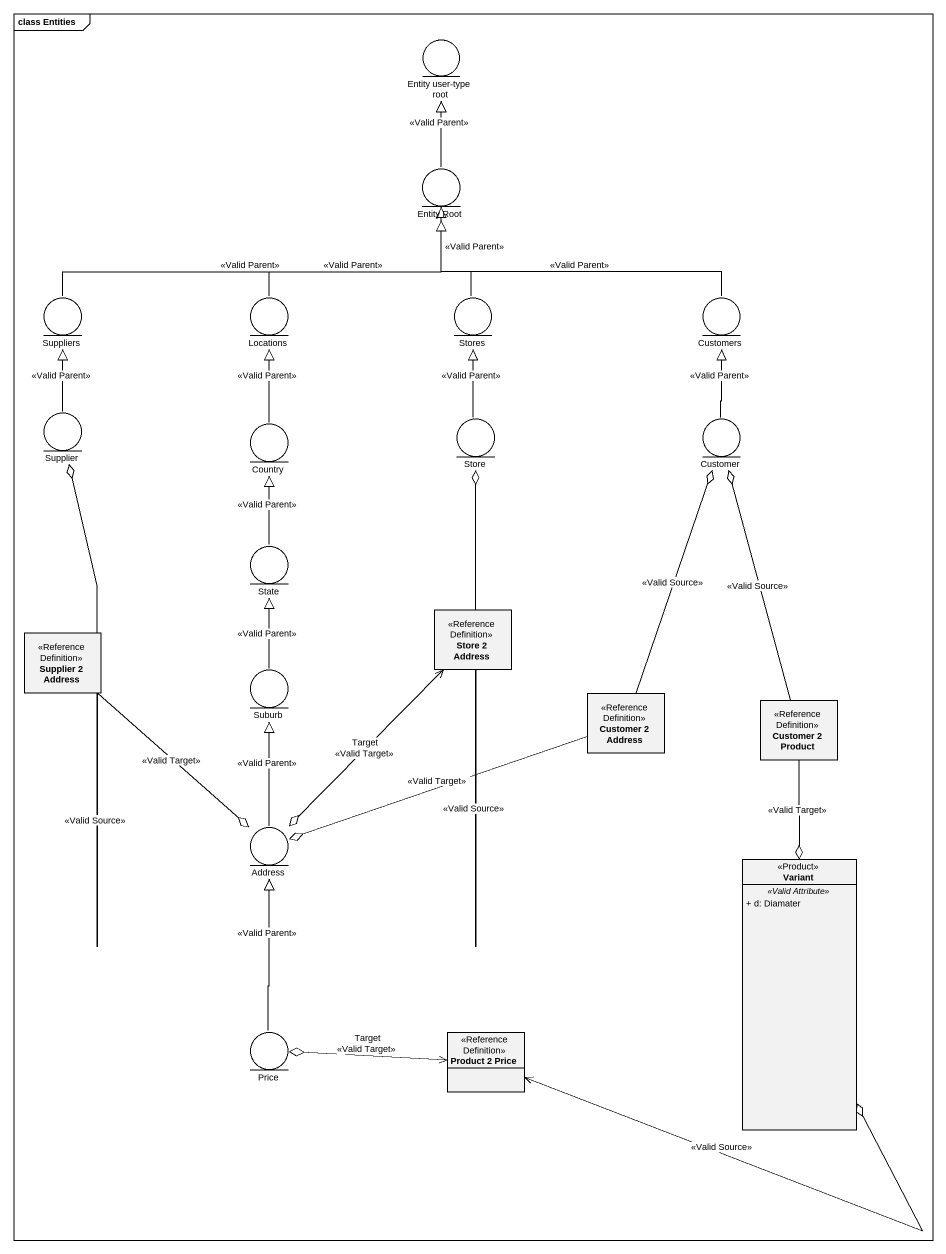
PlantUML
@startuml
mainframe class Entities
allowmixing
hide circle
hide empty members
skinparam classAttributeIconSize 0
entity "Entity user-type root" as Entity_user_type_root
entity "Entity Root" as Entity_Root
entity Suppliers
entity Locations
entity Stores
entity Customers
entity Supplier
entity Country
entity Store
entity Customer
entity "State" as State_
class "Store 2 Address" as Store_2_Address <<Reference Definition>>
class "Supplier 2 Address" as Supplier_2_Address <<Reference Definition>>
entity Suburb
class "Customer 2 Address" as Customer_2_Address <<Reference Definition>>
class "Customer 2 Product" as Customer_2_Product <<Reference Definition>>
entity Address
class Variant <<Product>> {
  .. <<Valid Attribute>> ..
  + d: Diamater
}
entity Price
class "Product 2 Price" as Product_2_Price <<Reference Definition>>
Entity_Root -up-|> Entity_user_type_root : <<Valid Parent>>
Suppliers -right-|> Entity_Root : <<Valid Parent>>
Locations -up-|> Entity_Root : <<Valid Parent>>
Stores -up-|> Entity_Root : <<Valid Parent>>
Customers -left-|> Entity_Root : <<Valid Parent>>
Supplier -up-|> Suppliers : <<Valid Parent>>
Country -up-|> Locations : <<Valid Parent>>
Store -up-|> Stores : <<Valid Parent>>
Customer -up-|> Customers : <<Valid Parent>>
State_ -up-|> Country : <<Valid Parent>>
Store_2_Address -up-o Store : <<Valid Source>>
Store_2_Address <--o Address : Target\n<<Valid Target>>
Supplier_2_Address -up-o Supplier : <<Valid Source>>
Supplier_2_Address --o Address : <<Valid Target>>
Suburb -up-|> State_ : <<Valid Parent>>
Customer_2_Address -up-o Customer : <<Valid Source>>
Customer_2_Address -left-o Address : <<Valid Target>>
Customer_2_Product -up-o Customer : <<Valid Source>>
Customer_2_Product --o Variant : <<Valid Target>>
Address -up-|> Suburb : <<Valid Parent>>
Price -up-|> Address : <<Valid Parent>>
Product_2_Price <-right-o Variant : <<Valid Source>>
Product_2_Price <-left-o Price : Target\n<<Valid Target>>
@enduml
